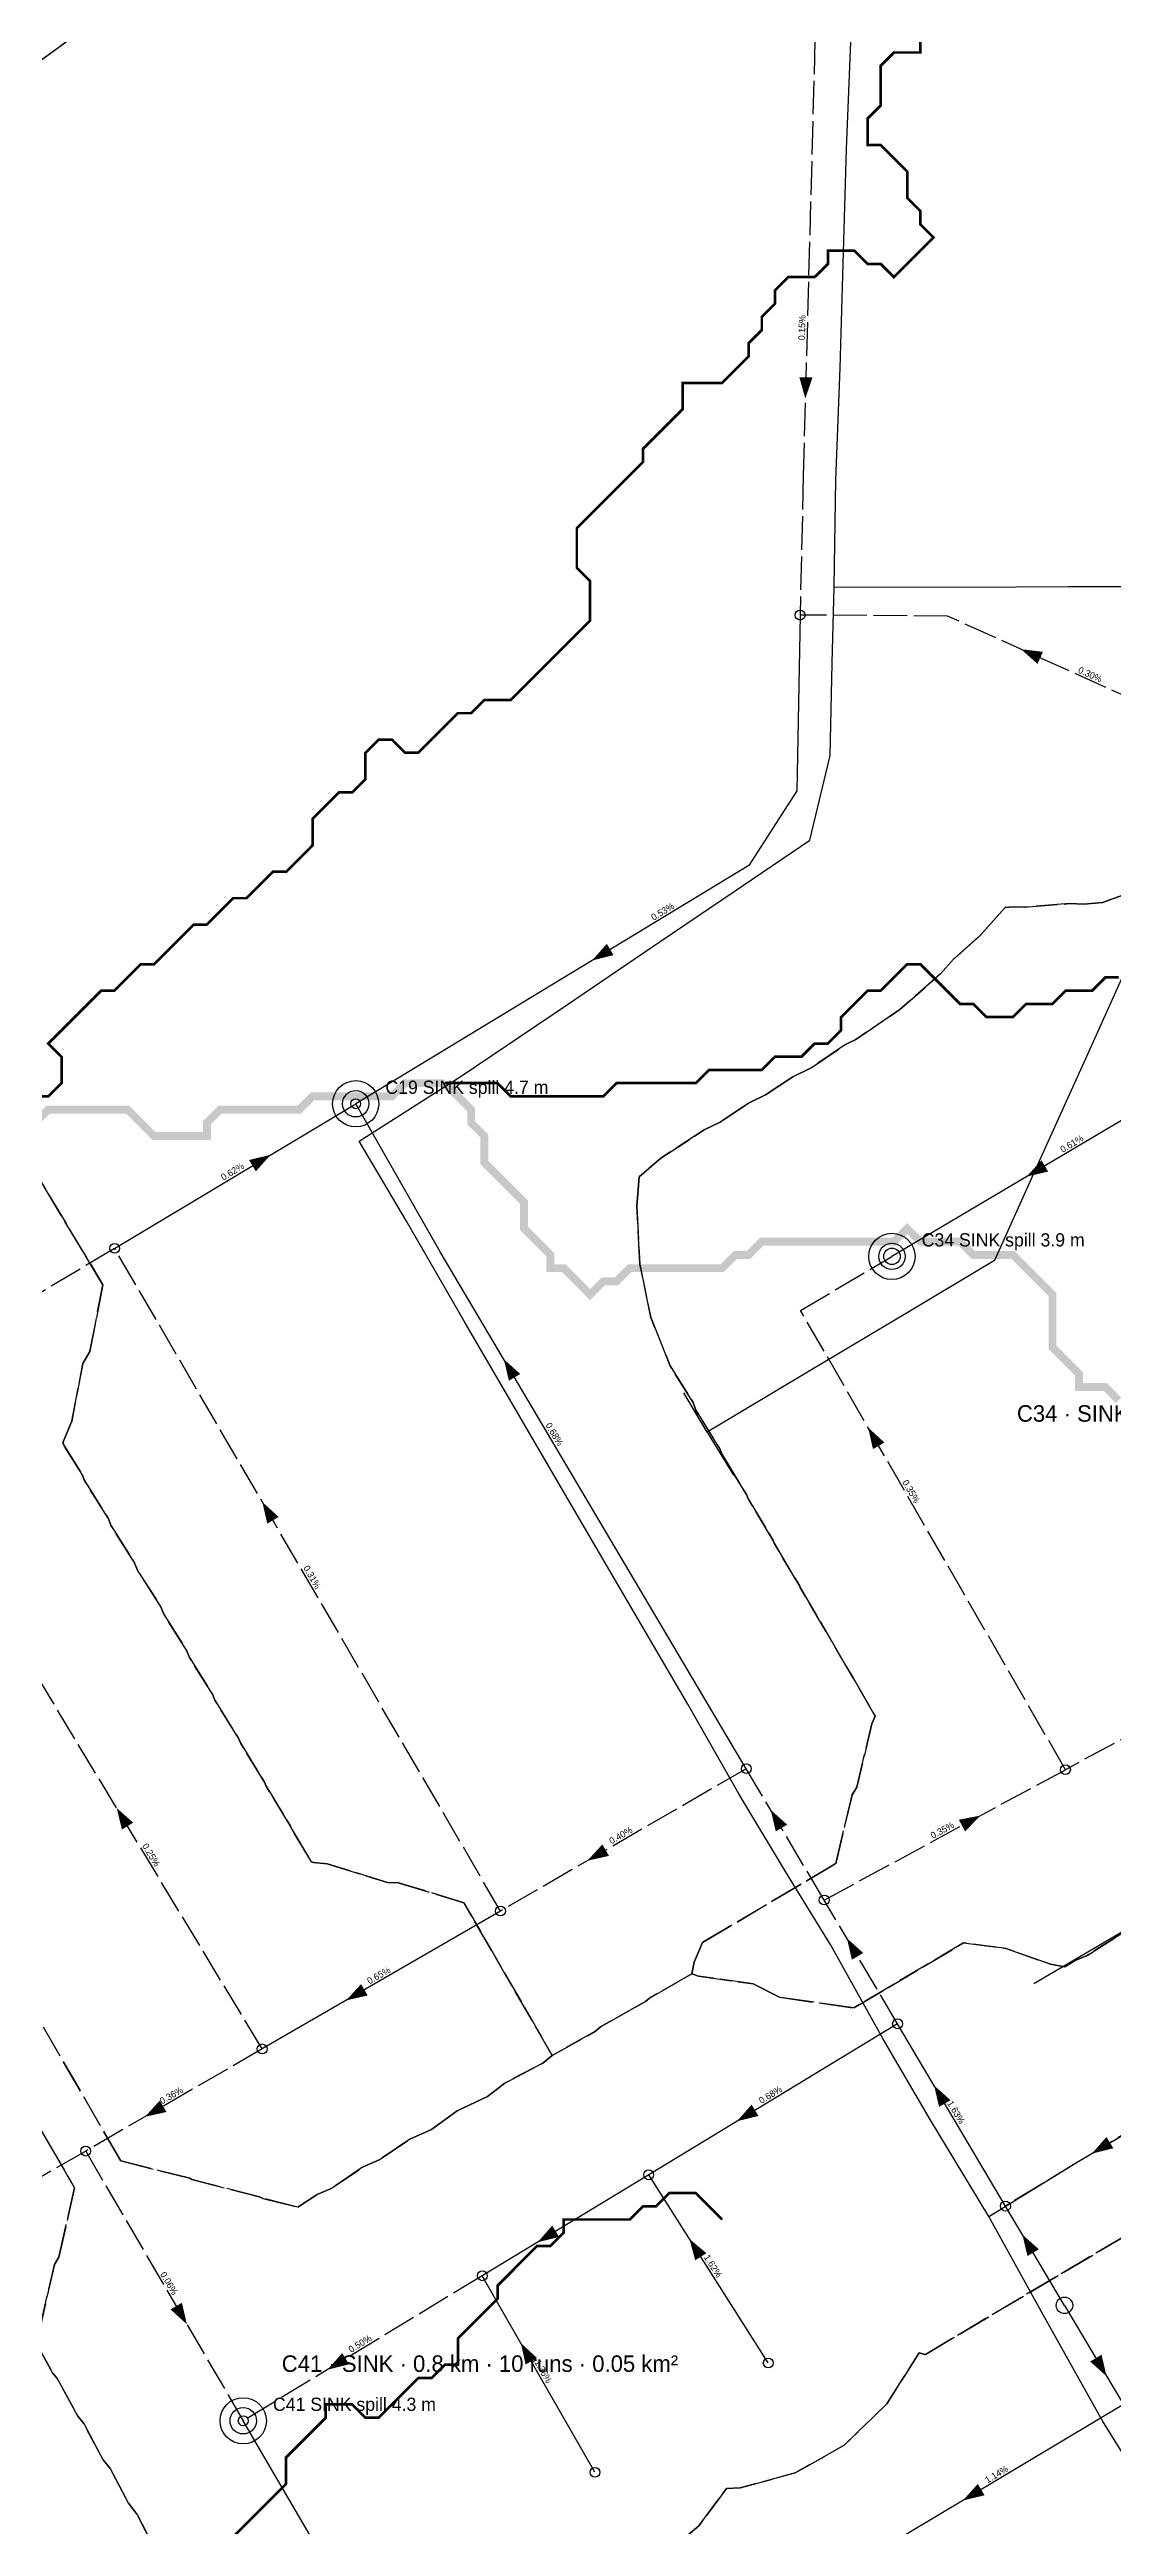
# Model space of a CAD drawing. Header units: metres. Extents: x 442821 to 452274, y 2561971 to 2571293.
# Drawn here: x 444804 to 445126, y 2566411 to 2567161 of the extents above; entities that cross this region are included whole.
import ezdxf
from ezdxf.enums import TextEntityAlignment as Align

# ---------------------------------------------------------------- set-up
doc = ezdxf.new("R2010")
doc.units = ezdxf.units.M
doc.header["$LTSCALE"] = 8
doc.linetypes.add('DASHED', pattern=[1.524, 1.27, -0.254])
for name, color, linetype in [('A_ARROWS', 7, 'Continuous'), ('A_BUILT_2006', 252, 'Continuous'), ('A_CATCH_LABEL', 7, 'Continuous'), ('A_CATCHMENTS', 7, 'Continuous'), ('A_ENVELOPE', 3, 'Continuous'), ('A_GRADIENT', 8, 'Continuous'), ('A_JUNCTIONS', 8, 'Continuous'), ('A_OUTLET_LABEL', 7, 'Continuous'), ('A_OUTLETS', 7, 'Continuous'), ('A_RUNS', 7, 'Continuous'), ('A_STREAMS', 5, 'Continuous')]:
    doc.layers.add(name, color=color, linetype=linetype)

msp = doc.modelspace()

# ---------------------------------------------------------------- linework, layer by layer
at = {"layer": 'A_ARROWS', "color": 4}
for points in [[(445032.37, 2567055.61), (445030.54, 2567062.06), (445034.54, 2567061.96)], [(445097.66, 2566979.68), (445104.31, 2566978.88), (445102.67, 2566975.23)], [(444967.81, 2566885.43), (444972.25, 2566890.46), (444974.32, 2566887.04)], [(444870.47, 2566826.57), (444866.01, 2566821.56), (444863.95, 2566824.99)], [(444941.08, 2566764.68), (444946.06, 2566760.19), (444942.62, 2566758.15)], [(444867.96, 2566721.43), (444872.91, 2566716.9), (444869.46, 2566714.89)], [(445021.89, 2566628.19), (445026.88, 2566623.71), (445023.43, 2566621.67)], [(444966.38, 2566612.8), (444970.92, 2566617.74), (444972.92, 2566614.27)]]:
    msp.add_solid(points, dxfattribs=at)
at = {"layer": 'A_ARROWS', "color": 3}
for points in [[(445099.37, 2566819.96), (445103.86, 2566824.94), (445105.89, 2566821.5)], [(445051.39, 2566743.98), (445056.31, 2566739.44), (445052.85, 2566737.44)], [(444823.87, 2566628.75), (444828.89, 2566624.31), (444825.46, 2566622.24)], [(445085.42, 2566626.48), (445080.74, 2566621.68), (445078.84, 2566625.2)], [(445044.93, 2566589.35), (445049.91, 2566584.86), (445046.47, 2566582.82)], [(444893.32, 2566570.5), (444897.86, 2566575.44), (444899.86, 2566571.98)], [(444832.4, 2566535.23), (444836.93, 2566540.17), (444838.94, 2566536.71)], [(445123.59, 2566456.66), (445118.6, 2566461.14), (445122.04, 2566463.19)], [(445080.12, 2566419.07), (445084.59, 2566424.07), (445086.64, 2566420.63)]]:
    msp.add_solid(points, dxfattribs=at)
at = {"layer": 'A_ARROWS', "color": 1}
for points in [[(445011.67, 2566533.9), (445016.11, 2566538.93), (445018.18, 2566535.51)], [(445071.34, 2566544.77), (445076.32, 2566540.28), (445072.87, 2566538.24)], [(445119.13, 2566524.1), (445123.55, 2566529.14), (445125.63, 2566525.72)], [(444951.3, 2566497.26), (444955.74, 2566502.29), (444957.81, 2566498.88)], [(444997.28, 2566498.27), (445002.4, 2566493.94), (444999.02, 2566491.79)], [(445098.07, 2566499.61), (445103.06, 2566495.13), (445099.62, 2566493.09)], [(444845.12, 2566472.4), (444840.17, 2566476.92), (444843.62, 2566478.94)], [(444887.72, 2566458.68), (444892.15, 2566463.71), (444894.23, 2566460.29)], [(444946.22, 2566466.77), (444951.14, 2566462.21), (444947.67, 2566460.23)]]:
    msp.add_solid(points, dxfattribs=at)
at = {"layer": 'A_BUILT_2006', "color": 252}
for points in [[(445044.85, 2567131.12), (445046.44, 2567171.15)], [(445043.77, 2567093), (445044.85, 2567131.12)], [(445042.93, 2567064.74), (445043.77, 2567093)], [(445041.65, 2567030.93), (445042.93, 2567064.74)], [(445041.05, 2566998.57), (445041.65, 2567030.93)], [(445040.47, 2566975.44), (445041.05, 2566998.57)], [(445041.05, 2566998.57), (445080.32, 2566998.47)], [(445080.32, 2566998.47), (445112.04, 2566998.62)], [(445112.04, 2566998.62), (445149.27, 2566998.64)], [(445039.91, 2566947.47), (445040.47, 2566975.44)], [(445033.75, 2566921.9), (445039.91, 2566947.47)], [(445010.85, 2566906.27), (445033.75, 2566921.9)], [(444988.44, 2566891.17), (445010.85, 2566906.27)], [(444960.32, 2566872.07), (444988.44, 2566891.17)], [(445132.62, 2566889.91), (445118.56, 2566858.72)], [(444928.18, 2566850.42), (444960.32, 2566872.07)], [(445118.56, 2566858.72), (445102.68, 2566823.49)], [(444897.3, 2566830.73), (444928.18, 2566850.42)], [(444911.57, 2566806.48), (444897.3, 2566830.73)], [(445102.68, 2566823.49), (445089.62, 2566794.52)], [(444929.08, 2566776.17), (444911.57, 2566806.48)], [(445089.62, 2566794.52), (445063.74, 2566779.05)], [(445063.74, 2566779.05), (445033.56, 2566761.01)], [(444945.04, 2566748.82), (444929.08, 2566776.17)], [(445033.56, 2566761.01), (445002.68, 2566742.55)], [(444961, 2566721.48), (444945.04, 2566748.82)], [(445002.68, 2566742.55), (444995.62, 2566754.52)], [(445002.68, 2566742.55), (445010.62, 2566729.52)], [(444978.45, 2566691.58), (444961, 2566721.48)], [(444996.75, 2566660.22), (444978.45, 2566691.58)], [(445012.28, 2566633.03), (444996.75, 2566660.22)], [(445026.39, 2566609.57), (445012.28, 2566633.03)], [(445040.07, 2566587.22), (445026.39, 2566609.57)], [(445128.9, 2566591.52), (445101.55, 2566575.48)], [(445055.84, 2566559), (445040.07, 2566587.22)], [(445070.2, 2566534.39), (445055.84, 2566559)], [(445087.94, 2566505.06), (445070.2, 2566534.39)], [(445115.69, 2566522.11), (445140.08, 2566536.58)], [(445087.94, 2566505.06), (445115.69, 2566522.11)], [(445104.34, 2566475.28), (445087.94, 2566505.06)], [(445122.35, 2566443.13), (445104.34, 2566475.28)], [(445141.15, 2566413.01), (445122.35, 2566443.13)]]:
    msp.add_lwpolyline(points, dxfattribs=at)
at = {"layer": 'A_CATCHMENTS', "color": 4, "linetype": 'DASHED'}
msp.add_lwpolyline([(445128.54, 2566905.23), (445122.37, 2566902.99), (445116.72, 2566902.48), (445112.4, 2566902.64), (445098.63, 2566901.52), (445095.26, 2566901.63), (445092.87, 2566901.46), (445085.13, 2566892.8), (445077.24, 2566885.79), (445073.26, 2566881.33), (445060.99, 2566870.54), (445047.67, 2566861.53), (445044.57, 2566859.97), (445034.1, 2566852.95), (445028.63, 2566850.23), (445020.32, 2566844.7), (445015.2, 2566842.18), (445006.54, 2566836.45), (445001.77, 2566834.12), (444988.67, 2566825.51), (444982.11, 2566819.91), (444981.37, 2566811.02), (444982.26, 2566793.45), (444985.6, 2566777.34), (444991.4, 2566762.68), (444998.38, 2566751.51), (444999.26, 2566749.24), (445006.47, 2566737.56), (445007.14, 2566735.81), (445014.54, 2566723.68), (445015.03, 2566722.39), (445022.61, 2566709.8), (445022.92, 2566708.96), (445030.67, 2566695.92), (445030.81, 2566695.54), (445038.69, 2566682.11), (445038.75, 2566682.04), (445046.5, 2566668.65), (445046.89, 2566668.2), (445053.55, 2566656.53), (445052.5, 2566654.24), (445047.93, 2566635.06), (445046.53, 2566632.79), (445041.56, 2566611.92), (445001.2, 2566587.99), (444998.71, 2566582.1), (444997.99, 2566578.56), (444985.15, 2566571.19), (444984.01, 2566570.21), (444970.34, 2566562.45), (444968.86, 2566561.19), (444955.76, 2566553.83), (444928.99, 2566600.07), (444908.81, 2566606.24), (444906.2, 2566606.15), (444887.64, 2566611.82), (444883.42, 2566612.23), (444882.85, 2566612.41), (444876.72, 2566622.62), (444876.72, 2566622.62), (444876.48, 2566623.24), (444869.02, 2566635.54), (444868.62, 2566636.57), (444861.32, 2566648.46), (444860.75, 2566649.9), (444853.62, 2566661.38), (444852.88, 2566663.23), (444845.92, 2566674.3), (444845, 2566676.56), (444838.23, 2566687.23), (444837.13, 2566689.89), (444830.3, 2566700.52), (444829.21, 2566703.19), (444822.2, 2566714.23), (444821.29, 2566716.49), (444814.11, 2566727.93), (444813.37, 2566729.79), (444807.56, 2566739.15), (444807.64, 2566739.61), (444810.27, 2566745.9), (444813.67, 2566763.41), (444815.78, 2566767.02), (444819.7, 2566787.22), (444659.08, 2567054.9), (444822.46, 2567173.82)], dxfattribs=at)
at = {"layer": 'A_CATCHMENTS', "color": 3, "linetype": 'DASHED'}
for points in [[(444659.08, 2567054.9), (444819.7, 2566787.22), (444819.7, 2566787.22), (444815.78, 2566767.02), (444813.67, 2566763.41), (444810.27, 2566745.9), (444807.64, 2566739.61), (444807.56, 2566739.15), (444813.37, 2566729.79), (444814.11, 2566727.93), (444821.29, 2566716.49), (444822.2, 2566714.23), (444829.21, 2566703.19), (444830.3, 2566700.52), (444837.13, 2566689.89), (444838.23, 2566687.23), (444845, 2566676.56), (444845.92, 2566674.3), (444852.88, 2566663.23), (444853.62, 2566661.38), (444860.75, 2566649.9), (444861.32, 2566648.46), (444868.62, 2566636.57), (444869.02, 2566635.54), (444876.48, 2566623.24), (444876.72, 2566622.62), (444882.85, 2566612.41), (444883.42, 2566612.23), (444887.64, 2566611.82), (444906.2, 2566606.15), (444908.81, 2566606.24), (444928.99, 2566600.07), (444955.76, 2566553.83), (444952.94, 2566551.5), (444941.34, 2566545.46), (444936.1, 2566541.39), (444926.97, 2566537.01), (444919.2, 2566531.37), (444912.65, 2566528.47), (444903.38, 2566522.19), (444898.31, 2566519.96), (444888.81, 2566513.56), (444884.54, 2566511.7), (444878.67, 2566507.88), (444868.12, 2566510.55), (444867.07, 2566511.06), (444846.61, 2566516.24), (444846, 2566516.63), (444825.09, 2566521.93), (444801.6, 2566562.51)], [(445128.41, 2566590.9), (445117.67, 2566584.14), (445114.02, 2566582.61), (445110.93, 2566580.69), (445106.59, 2566581.47), (445093.21, 2566586.19), (445080.23, 2566587.9), (445047.07, 2566568.23), (445024.51, 2566571.43), (445016.6, 2566575.5), (444999.99, 2566577.85), (444997.99, 2566578.56), (444998.71, 2566582.1), (445001.2, 2566587.99), (445041.56, 2566611.92), (445041.56, 2566611.92), (445046.53, 2566632.79), (445047.93, 2566635.06), (445052.5, 2566654.24), (445053.55, 2566656.53), (445046.89, 2566668.2), (445046.5, 2566668.65), (445038.75, 2566682.04), (445038.69, 2566682.11), (445030.81, 2566695.54), (445030.67, 2566695.92), (445022.92, 2566708.96), (445022.61, 2566709.8), (445015.03, 2566722.39), (445014.54, 2566723.68), (445007.14, 2566735.81), (445006.47, 2566737.56), (444999.26, 2566749.24), (444998.38, 2566751.51), (444991.4, 2566762.68), (444985.6, 2566777.34), (444982.26, 2566793.45), (444981.37, 2566811.02), (444982.11, 2566819.91), (444988.67, 2566825.51), (445001.77, 2566834.12), (445006.54, 2566836.45), (445015.2, 2566842.18), (445020.32, 2566844.7), (445028.63, 2566850.23), (445034.1, 2566852.95), (445044.57, 2566859.97), (445047.67, 2566861.53), (445060.99, 2566870.54), (445073.26, 2566881.33), (445077.24, 2566885.79), (445085.13, 2566892.8), (445092.87, 2566901.46), (445095.26, 2566901.63), (445098.63, 2566901.52), (445112.4, 2566902.64), (445116.72, 2566902.48), (445122.37, 2566902.99), (445128.54, 2566905.23)], [(444790.65, 2566549.12), (444811.12, 2566513.77), (444806.35, 2566492.72), (444805, 2566490.52), (444800.6, 2566471.11)], [(444987.24, 2566400.56), (445000.14, 2566411.38), (445008.47, 2566422.67), (445012.63, 2566422.88), (445029.28, 2566427.42), (445044.17, 2566435.79), (445057.07, 2566448.37), (445066.82, 2566463.74), (445068.57, 2566463.3), (445068.73, 2566463.29), (445129.07, 2566499.14)]]:
    msp.add_lwpolyline(points, dxfattribs=at)
at = {"layer": 'A_CATCHMENTS', "color": 1, "linetype": 'DASHED'}
for points in [[(444801.6, 2566562.51), (444825.09, 2566521.93), (444846, 2566516.63), (444846.61, 2566516.24), (444867.07, 2566511.06), (444868.12, 2566510.55), (444878.67, 2566507.88), (444884.54, 2566511.7), (444888.81, 2566513.56), (444898.31, 2566519.96), (444903.38, 2566522.19), (444912.65, 2566528.47), (444919.2, 2566531.37), (444926.97, 2566537.01), (444936.1, 2566541.39), (444941.34, 2566545.46), (444952.94, 2566551.5), (444955.76, 2566553.83), (444968.86, 2566561.19), (444970.34, 2566562.45), (444984.01, 2566570.21), (444985.15, 2566571.19), (444997.99, 2566578.56), (444999.99, 2566577.85), (445016.6, 2566575.5), (445024.51, 2566571.43), (445047.07, 2566568.23), (445080.23, 2566587.9), (445093.21, 2566586.19), (445106.59, 2566581.47), (445110.93, 2566580.69), (445114.02, 2566582.61), (445117.67, 2566584.14), (445128.41, 2566590.9)], [(444800.6, 2566471.11), (444805, 2566490.52), (444806.35, 2566492.72), (444811.12, 2566513.77), (444790.65, 2566549.12)], [(445129.07, 2566499.14), (445068.73, 2566463.29), (445068.57, 2566463.3), (445066.82, 2566463.74), (445057.07, 2566448.37), (445044.17, 2566435.79), (445029.28, 2566427.42), (445012.63, 2566422.88), (445008.47, 2566422.67), (445000.14, 2566411.38), (444987.24, 2566400.56)], [(444835.02, 2566405.1), (444830.07, 2566414.84), (444827.4, 2566418.26), (444821.86, 2566428.76), (444819.75, 2566431.41), (444813.88, 2566442.36), (444812.11, 2566444.56), (444805.9, 2566455.95), (444804.47, 2566457.72), (444799.01, 2566467.58)]]:
    msp.add_lwpolyline(points, dxfattribs=at)
at = {"layer": 'A_CATCHMENTS', "color": 2, "linetype": 'DASHED'}
msp.add_lwpolyline([(444799.01, 2566467.58), (444804.47, 2566457.72), (444805.9, 2566455.95), (444812.11, 2566444.56), (444813.88, 2566442.36), (444819.75, 2566431.41), (444821.86, 2566428.76), (444827.4, 2566418.26), (444830.07, 2566414.84), (444835.02, 2566405.1)], dxfattribs=at)
at = {"layer": 'A_ENVELOPE', "color": 3}
msp.add_lwpolyline([(444250.94, 2566757.85), (445002.03, 2567304.52), (445444.13, 2567418.61), (445577.23, 2567680.07), (447477.54, 2567541.02)], dxfattribs=at)
at = {"layer": 'A_JUNCTIONS'}
for centre in [(445030.78, 2566990.01), (444896.23, 2566842.03), (444823.25, 2566798.24), (445014.5, 2566640.66), (445111.12, 2566640.37), (444940.07, 2566597.57), (445038.08, 2566600.9), (445060.31, 2566563.41), (444867.93, 2566555.8), (444814.48, 2566524.86), (444984.95, 2566517.68), (445092.97, 2566508.19), (444934.57, 2566487.11), (445021.14, 2566460.7), (444862.19, 2566443.19), (444968.68, 2566427.59)]:
    msp.add_circle(centre, 1.5, dxfattribs=at)
at = {"layer": 'A_JUNCTIONS', "color": 30}
for centre in [(445058.6, 2566795.81), (445110.83, 2566478.14)]:
    msp.add_circle(centre, 2.5, dxfattribs=at)
at = {"layer": 'A_OUTLETS', "color": 1}
for centre, radius in [((444896.23, 2566842.03), 7), ((444896.23, 2566842.03), 4), ((445058.6, 2566795.81), 7), ((445058.6, 2566795.81), 4), ((444862.19, 2566443.19), 7), ((444862.19, 2566443.19), 4)]:
    msp.add_circle(centre, radius, dxfattribs=at)
at = {"layer": 'A_RUNS', "color": 4, "linetype": 'DASHED'}
for points in [[(445035.28, 2567164.01), (445031.74, 2567032.16), (445030.78, 2566990.01)], [(445201.18, 2566933.06), (445075.39, 2566989.71), (445030.78, 2566990.01)], [(444940.07, 2566597.57), (444823.25, 2566798.24)], [(445014.5, 2566640.66), (444940.07, 2566597.57)], [(445038.08, 2566600.9), (445014.5, 2566640.66)]]:
    msp.add_lwpolyline(points, dxfattribs=at)
at = {"layer": 'A_RUNS', "color": 4}
for points in [[(445030.78, 2566990.01), (445029.78, 2566936.8), (445015.26, 2566914.2), (444896.23, 2566842.03)], [(444823.25, 2566798.24), (444896.23, 2566842.03)], [(445014.5, 2566640.66), (444921.82, 2566797.21), (444896.23, 2566842.03)]]:
    msp.add_lwpolyline(points, dxfattribs=at)
at = {"layer": 'A_RUNS', "color": 3}
for points in [[(445169.12, 2566861.27), (445058.6, 2566795.81)], [(444940.07, 2566597.57), (444867.93, 2566555.8)], [(445110.83, 2566478.14), (445128.69, 2566448.08)], [(445128.69, 2566448.08), (445053.46, 2566403.15)]]:
    msp.add_lwpolyline(points, dxfattribs=at)
at = {"layer": 'A_RUNS', "color": 3, "linetype": 'DASHED'}
for points in [[(444823.25, 2566798.24), (444748.57, 2566753.43)], [(445111.12, 2566640.37), (445030.95, 2566779.43), (445058.6, 2566795.81)], [(445300.14, 2566777.3), (445276.03, 2566729.48), (445111.12, 2566640.37)], [(444867.93, 2566555.8), (444797.94, 2566671.68)], [(445038.08, 2566600.9), (445111.12, 2566640.37)], [(445060.31, 2566563.41), (445038.08, 2566600.9)], [(444867.93, 2566555.8), (444814.48, 2566524.86)], [(444814.48, 2566524.86), (444741.18, 2566482.43)]]:
    msp.add_lwpolyline(points, dxfattribs=at)
at = {"layer": 'A_RUNS', "color": 1}
for points in [[(445060.31, 2566563.41), (444984.95, 2566517.68)], [(445092.97, 2566508.19), (445060.31, 2566563.41)], [(444984.95, 2566517.68), (444934.57, 2566487.11)], [(445021.14, 2566460.7), (444984.95, 2566517.68)], [(445110.83, 2566478.14), (445092.97, 2566508.19)], [(444968.68, 2566427.59), (444934.57, 2566487.11)], [(444928.99, 2566328.83), (444862.19, 2566443.19)]]:
    msp.add_lwpolyline(points, dxfattribs=at)
at = {"layer": 'A_RUNS', "color": 1, "linetype": 'DASHED'}
for points in [[(445166.9, 2566553.16), (445092.97, 2566508.19)], [(444814.48, 2566524.86), (444862.19, 2566443.19)], [(444934.57, 2566487.11), (444862.19, 2566443.19)]]:
    msp.add_lwpolyline(points, dxfattribs=at)
at = {"layer": 'A_STREAMS', "color": 5}
for points, const_width in [([(445067.21, 2567164.38), (445067.21, 2567160.38), (445063.21, 2567160.38), (445059.21, 2567160.38), (445055.21, 2567156.38), (445055.21, 2567152.38), (445055.21, 2567148.38), (445055.21, 2567144.37), (445051.21, 2567140.37), (445051.21, 2567136.37), (445051.21, 2567132.37), (445055.21, 2567132.37), (445059.21, 2567128.37), (445063.21, 2567124.37), (445063.21, 2567120.37), (445063.21, 2567116.36), (445067.21, 2567112.36), (445067.21, 2567108.36), (445071.21, 2567104.36), (445067.21, 2567100.36), (445063.21, 2567096.36), (445059.21, 2567092.36), (445055.21, 2567096.36), (445051.21, 2567096.36), (445047.21, 2567100.36), (445043.21, 2567100.36), (445039.21, 2567100.36), (445039.21, 2567096.36), (445035.2, 2567092.36), (445031.2, 2567092.36), (445027.2, 2567092.36), (445023.2, 2567088.35), (445023.2, 2567084.35), (445019.2, 2567080.35), (445019.2, 2567076.35), (445015.2, 2567072.35), (445015.2, 2567068.35), (445011.2, 2567064.35), (445007.2, 2567060.34), (445003.2, 2567060.34), (444999.2, 2567060.34), (444995.2, 2567060.34), (444995.2, 2567056.34), (444995.2, 2567052.34), (444991.2, 2567048.34), (444987.2, 2567044.34), (444983.2, 2567040.34), (444983.2, 2567036.34), (444979.2, 2567032.33), (444975.2, 2567028.33), (444971.2, 2567024.33), (444967.2, 2567020.33), (444963.19, 2567016.33), (444963.19, 2567012.33), (444963.19, 2567008.33), (444963.19, 2567004.32), (444967.2, 2567000.32), (444967.2, 2566996.32), (444967.2, 2566992.32), (444967.2, 2566988.32), (444963.19, 2566984.32), (444959.19, 2566980.32), (444955.19, 2566976.32), (444951.19, 2566972.31), (444947.19, 2566968.31), (444943.19, 2566964.31), (444939.19, 2566964.31), (444935.19, 2566964.31), (444931.19, 2566960.31), (444927.19, 2566960.31), (444923.19, 2566956.31), (444919.19, 2566952.31), (444915.19, 2566948.31), (444911.19, 2566948.31), (444907.19, 2566952.31), (444903.19, 2566952.31), (444899.19, 2566948.31), (444899.19, 2566944.3), (444899.19, 2566940.3), (444895.19, 2566936.3), (444891.18, 2566936.3), (444887.18, 2566932.3), (444883.18, 2566928.3), (444883.18, 2566924.3), (444883.18, 2566920.3), (444879.18, 2566916.29), (444875.18, 2566912.29), (444871.18, 2566912.29), (444867.18, 2566908.29), (444863.18, 2566904.29), (444859.18, 2566904.29), (444855.18, 2566900.29), (444851.18, 2566896.29), (444847.18, 2566896.29), (444843.18, 2566892.29), (444839.18, 2566888.28), (444835.18, 2566884.28), (444831.18, 2566884.28), (444827.18, 2566880.28), (444823.18, 2566876.28), (444819.17, 2566876.28), (444815.17, 2566872.28), (444811.17, 2566868.28), (444807.17, 2566864.28), (444803.17, 2566860.27), (444807.17, 2566856.27), (444807.17, 2566852.27), (444807.17, 2566848.27), (444803.17, 2566844.27), (444799.17, 2566844.27)], 0.8), ([(445127.22, 2566880.28), (445123.22, 2566880.28), (445119.22, 2566876.28), (445115.22, 2566876.28), (445111.22, 2566876.28), (445107.21, 2566872.28), (445103.21, 2566872.28), (445099.21, 2566872.28), (445095.21, 2566868.28), (445091.21, 2566868.28), (445087.21, 2566868.28), (445083.21, 2566872.28), (445079.21, 2566872.28), (445075.21, 2566876.28), (445071.21, 2566880.28), (445067.21, 2566884.28), (445063.21, 2566884.28), (445059.21, 2566880.28), (445055.21, 2566876.28), (445051.21, 2566876.28), (445047.21, 2566872.28), (445043.21, 2566868.28), (445043.21, 2566864.28), (445039.21, 2566860.27), (445035.2, 2566860.27), (445031.2, 2566856.27), (445027.2, 2566856.27), (445023.2, 2566856.27), (445019.2, 2566852.27), (445015.2, 2566852.27), (445011.2, 2566852.27), (445007.2, 2566852.27), (445003.2, 2566852.27), (444999.2, 2566848.27), (444995.2, 2566848.27), (444991.2, 2566848.27), (444987.2, 2566848.27), (444983.2, 2566848.27), (444979.2, 2566848.27), (444975.2, 2566848.27), (444971.2, 2566844.27), (444967.2, 2566844.27), (444963.19, 2566844.27), (444959.19, 2566844.27), (444955.19, 2566844.27), (444951.19, 2566844.27), (444947.19, 2566844.27), (444943.19, 2566844.27), (444939.19, 2566848.27), (444935.19, 2566848.27), (444931.19, 2566848.27), (444927.19, 2566848.27), (444923.19, 2566848.27)], 0.8), ([(444923.19, 2566848.27), (444919.19, 2566848.27), (444915.19, 2566848.27), (444911.19, 2566848.27), (444907.19, 2566844.27), (444903.19, 2566844.27), (444899.19, 2566844.27), (444895.19, 2566844.27), (444891.18, 2566844.27), (444887.18, 2566844.27), (444883.18, 2566844.27), (444879.18, 2566840.27), (444875.18, 2566840.27), (444871.18, 2566840.27), (444867.18, 2566840.27), (444863.18, 2566840.27), (444859.18, 2566840.27), (444855.18, 2566840.27), (444851.18, 2566836.27), (444851.18, 2566832.26), (444847.18, 2566832.26), (444843.18, 2566832.26), (444839.18, 2566832.26), (444835.18, 2566832.26), (444831.18, 2566836.27), (444827.18, 2566840.27), (444823.18, 2566840.27), (444819.17, 2566840.27), (444815.17, 2566840.27), (444811.17, 2566840.27), (444807.17, 2566840.27), (444803.17, 2566840.27), (444799.17, 2566836.27)], 2.4), ([(445127.22, 2566752.24), (445123.22, 2566756.24), (445119.22, 2566756.24), (445115.22, 2566756.24), (445115.22, 2566760.24), (445111.22, 2566764.24), (445107.21, 2566768.24), (445107.21, 2566772.24), (445107.21, 2566776.25), (445107.21, 2566780.25), (445107.21, 2566784.25), (445103.21, 2566788.25), (445099.21, 2566792.25), (445095.21, 2566796.25), (445091.21, 2566796.25), (445087.21, 2566796.25), (445083.21, 2566796.25), (445079.21, 2566800.25), (445075.21, 2566800.25), (445071.21, 2566800.25), (445067.21, 2566800.25), (445063.21, 2566804.26), (445059.21, 2566800.25), (445055.21, 2566800.25), (445051.21, 2566800.25), (445047.21, 2566800.25), (445043.21, 2566800.25), (445039.21, 2566800.25), (445035.2, 2566800.25), (445031.2, 2566800.25), (445027.2, 2566800.25), (445023.2, 2566800.25), (445019.2, 2566800.25), (445015.2, 2566796.25), (445011.2, 2566796.25), (445007.2, 2566792.25), (445003.2, 2566792.25), (444999.2, 2566792.25), (444995.2, 2566792.25), (444991.2, 2566792.25), (444987.2, 2566792.25), (444983.2, 2566792.25), (444979.2, 2566792.25), (444975.2, 2566788.25), (444971.2, 2566788.25), (444967.2, 2566784.25), (444963.19, 2566788.25), (444959.19, 2566792.25), (444955.19, 2566792.25), (444955.19, 2566796.25), (444951.19, 2566800.25), (444947.19, 2566804.26), (444947.19, 2566808.26), (444947.19, 2566812.26), (444943.19, 2566816.26), (444939.19, 2566820.26), (444935.19, 2566824.26), (444935.19, 2566828.26), (444935.19, 2566832.26), (444931.19, 2566836.27), (444931.19, 2566840.27), (444927.19, 2566844.27), (444923.19, 2566848.27)], 2.4), ([(445007.2, 2566504.15), (445003.2, 2566508.15), (444999.2, 2566512.15), (444995.2, 2566512.15), (444991.2, 2566512.15), (444987.2, 2566508.15), (444983.2, 2566508.15), (444979.2, 2566504.15), (444975.2, 2566504.15), (444971.2, 2566504.15), (444967.2, 2566504.15), (444963.19, 2566504.15), (444959.19, 2566504.15), (444959.19, 2566500.15), (444955.19, 2566496.15), (444951.19, 2566496.15), (444947.19, 2566492.15), (444943.19, 2566488.14), (444939.19, 2566484.14), (444939.19, 2566480.14), (444935.19, 2566476.14), (444931.19, 2566472.14), (444927.19, 2566468.14), (444927.19, 2566464.14), (444927.19, 2566460.14), (444923.19, 2566460.14), (444919.19, 2566456.13), (444915.19, 2566456.13), (444911.19, 2566452.13), (444907.19, 2566448.13), (444903.19, 2566444.13), (444899.19, 2566444.13), (444895.19, 2566448.13), (444891.18, 2566448.13), (444887.18, 2566448.13), (444887.18, 2566444.13), (444883.18, 2566440.13), (444879.18, 2566436.13), (444875.18, 2566432.13), (444875.18, 2566428.12), (444875.18, 2566424.12), (444871.18, 2566420.12), (444867.18, 2566416.12), (444863.18, 2566412.12), (444859.18, 2566408.12)], 0.8)]:
    msp.add_lwpolyline(points, dxfattribs=dict(at, const_width=const_width))

# ---------------------------------------------------------------- texts
at = {"layer": 'A_CATCH_LABEL', "color": 3}
msp.add_text('C34 · SINK · 0.9 km · 7 runs · 0.08 km²', height=5, dxfattribs=at).set_placement((445154.58, 2566748.24), align=Align.MIDDLE_CENTER)
at = {"layer": 'A_CATCH_LABEL', "color": 1}
msp.add_text('C41 · SINK · 0.8 km · 10 runs · 0.05 km²', height=5, dxfattribs=at).set_placement((444933.85, 2566460.5), align=Align.MIDDLE_CENTER)
at = {"layer": 'A_GRADIENT', "color": 4}
for s, rotation, p in [('0.15%', 88.46362, (445032.94, 2567077.01)), ('0.30%', 335.75453, (445117.95, 2566970.54)), ('0.53%', 31.22978, (444989.98, 2566898.87)), ('0.62%', 30.96587, (444859.74, 2566820.13)), ('0.68%', 300.62397, (444955.02, 2566741.14)), ('0.31%', 300.20682, (444881.66, 2566697.9)), ('0.40%', 30.06764, (444977.29, 2566619.11))]:
    msp.add_text(s, height=2, rotation=rotation, dxfattribs=at).set_placement(p, align=Align.BOTTOM_CENTER)
at = {"layer": 'A_GRADIENT', "color": 3}
for s, rotation, p in [('0.61%', 30.63711, (445113.86, 2566828.54)), ('0.35%', 299.96434, (445063.01, 2566723.82)), ('0.35%', 28.38395, (445074.6, 2566620.63)), ('0.25%', 301.13019, (444832.93, 2566613.74)), ('0.65%', 30.06764, (444904, 2566576.68)), ('0.36%', 30.06764, (444841.2, 2566540.33)), ('1.14%', 30.84394, (445091.08, 2566425.61))]:
    msp.add_text(s, height=2, rotation=rotation, dxfattribs=at).set_placement(p, align=Align.BOTTOM_CENTER)
at = {"layer": 'A_GRADIENT', "color": 1}
for s, rotation, p in [('0.68%', 31.25014, (445022.63, 2566540.55)), ('1.63%', 300.60524, (445076.64, 2566535.8)), ('1.62%', 302.41902, (445003.05, 2566489.19)), ('0.06%', -59.70873, (444838.33, 2566484.02)), ('0.50%', 31.25014, (444898.38, 2566465.15)), ('1.36%', 299.81771, (444951.62, 2566457.35))]:
    msp.add_text(s, height=2, rotation=rotation, dxfattribs=at).set_placement(p, align=Align.BOTTOM_CENTER)
at = {"layer": 'A_OUTLET_LABEL', "color": 1}
for s, p in [('C19 SINK spill 4.7 m', (444905.23, 2566845.03)), ('C34 SINK spill 3.9 m', (445067.6, 2566798.81)), ('C41 SINK spill 4.3 m', (444871.19, 2566446.19))]:
    msp.add_text(s, height=4, dxfattribs=at).set_placement(p)

doc.saveas('drawing.dxf')
